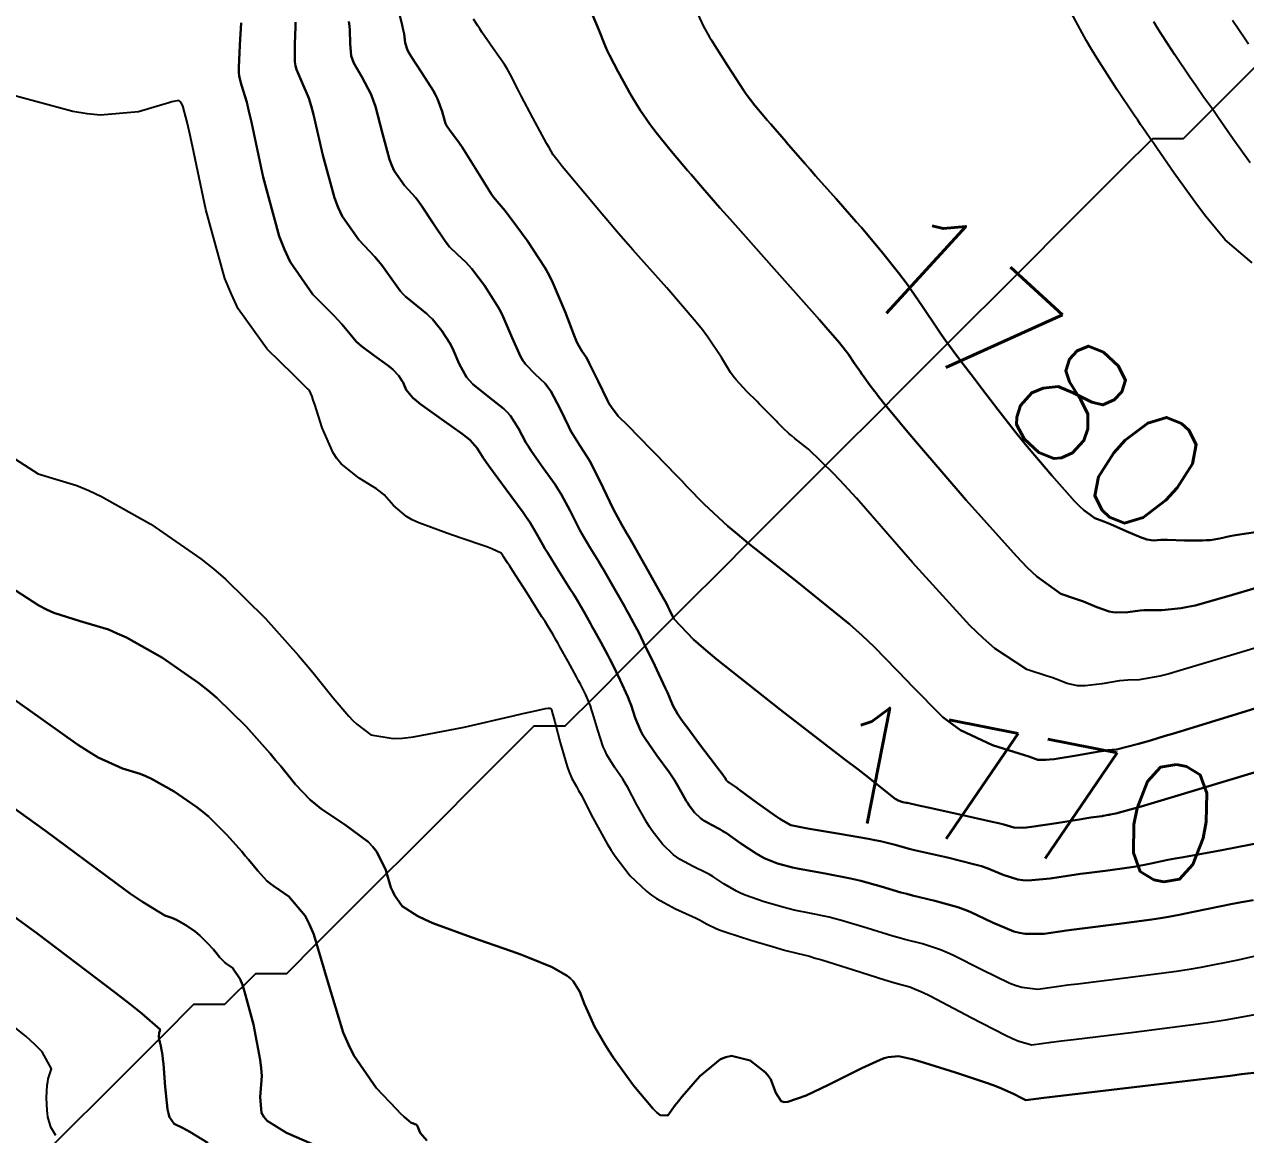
# Model space of a CAD drawing. Header units: metres. Extents: x 837117 to 838479, y 1189012 to 1191015.
# Drawn here: x 837854.53 to 837894, y 1189236.21 to 1189272.1 of the extents above; entities that cross this region are included whole.
import ezdxf

# ---------------------------------------------------------------- set-up
doc = ezdxf.new("R2010")
doc.units = ezdxf.units.M
doc.header["$LTSCALE"] = 0.3
for name, color, linetype in [('COTAS 10', 1, 'Continuous'), ('COTAS INT', 252, 'Continuous'), ('DRENAJE', 5, 'Continuous')]:
    doc.layers.add(name, color=color, linetype=linetype)
doc.styles.get("Standard").update_dxf_attribs({"font": 'simplex.shx'})

msp = doc.modelspace()

# ---------------------------------------------------------------- linework, layer by layer
at = {"layer": 'COTAS 10'}
for points in [[(837876.291, 1189272.428), (837876.467, 1189272.045), (837876.674, 1189271.688), (837876.753, 1189271.556), (837876.843, 1189271.411), (837877.246, 1189270.765), (837877.666, 1189270.118), (837877.766, 1189269.971), (837877.859, 1189269.838), (837878.134, 1189269.475), (837878.429, 1189269.127), (837878.535, 1189269.003), (837878.651, 1189268.868), (837879.144, 1189268.3), (837878.651, 1189268.868), (837878.535, 1189269.003), (837878.429, 1189269.127), (837878.134, 1189269.475), (837877.859, 1189269.838), (837877.766, 1189269.971), (837877.666, 1189270.118), (837877.246, 1189270.765), (837876.843, 1189271.411), (837876.753, 1189271.556), (837876.734, 1189271.589)], [(837863.284, 1189272.173), (837863.289, 1189272.03), (837863.268, 1189271.453), (837863.271, 1189270.891), (837863.291, 1189270.757), (837863.318, 1189270.633), (837863.482, 1189270.263), (837863.719, 1189269.708), (837863.792, 1189269.467), (837863.869, 1189269.188), (837864.171, 1189267.864), (837864.545, 1189266.488), (837864.666, 1189266.176), (837864.796, 1189265.895), (837865.33, 1189265.127), (837865.851, 1189264.585), (837865.972, 1189264.446), (837866.083, 1189264.312), (837866.4, 1189263.865), (837866.674, 1189263.482), (837866.757, 1189263.388), (837866.844, 1189263.299), (837867.184, 1189263.018), (837867.531, 1189262.741), (837867.622, 1189262.654), (837867.711, 1189262.563), (837868.013, 1189262.194), (837868.275, 1189261.788), (837868.339, 1189261.673), (837868.398, 1189261.557), (837868.581, 1189261.125), (837868.819, 1189260.696), (837868.915, 1189260.58), (837869.023, 1189260.466), (837869.517, 1189260.067), (837870.019, 1189259.67), (837870.131, 1189259.559), (837870.232, 1189259.446), (837870.499, 1189259.031), (837870.736, 1189258.583), (837870.818, 1189258.449), (837870.907, 1189258.311), (837871.287, 1189257.776), (837871.681, 1189257.218), (837871.779, 1189257.065), (837871.871, 1189256.913), (837872.162, 1189256.369), (837872.42, 1189255.858), (837872.49, 1189255.727), (837872.561, 1189255.6), (837872.813, 1189255.18), (837873.086, 1189254.739), (837873.17, 1189254.598), (837873.257, 1189254.45), (837873.6, 1189253.851), (837873.916, 1189253.287), (837873.987, 1189253.161), (837874.05, 1189253.049), (837874.215, 1189252.754), (837874.39, 1189252.416), (837874.459, 1189252.276), (837874.538, 1189252.117), (837874.897, 1189251.375), (837875.241, 1189250.646), (837875.31, 1189250.495), (837875.367, 1189250.366), (837875.479, 1189250.083), (837875.635, 1189249.806), (837875.719, 1189249.681), (837875.822, 1189249.535), (837875.966, 1189249.342), (837875.822, 1189249.535), (837875.719, 1189249.681), (837875.635, 1189249.806), (837875.479, 1189250.083), (837875.367, 1189250.366), (837875.31, 1189250.495), (837875.241, 1189250.646), (837874.897, 1189251.375), (837874.538, 1189252.117), (837874.459, 1189252.276), (837874.39, 1189252.416), (837874.215, 1189252.754), (837874.05, 1189253.049), (837873.987, 1189253.161), (837873.916, 1189253.287), (837873.6, 1189253.851), (837873.257, 1189254.45), (837873.17, 1189254.598), (837873.086, 1189254.739), (837872.813, 1189255.18), (837872.561, 1189255.6), (837872.49, 1189255.727), (837872.42, 1189255.858), (837872.162, 1189256.369), (837871.871, 1189256.913), (837871.779, 1189257.065), (837871.681, 1189257.218), (837871.287, 1189257.776), (837870.907, 1189258.311), (837870.818, 1189258.449), (837870.736, 1189258.583), (837870.499, 1189259.031), (837870.232, 1189259.446), (837870.131, 1189259.559), (837870.019, 1189259.67), (837869.517, 1189260.067), (837869.023, 1189260.466), (837868.915, 1189260.58), (837868.819, 1189260.696), (837868.581, 1189261.125), (837868.398, 1189261.557), (837868.339, 1189261.673), (837868.275, 1189261.788), (837868.013, 1189262.194), (837867.711, 1189262.563), (837867.622, 1189262.654), (837867.531, 1189262.741), (837867.184, 1189263.018), (837866.844, 1189263.299), (837866.757, 1189263.388), (837866.674, 1189263.482), (837866.4, 1189263.865), (837866.083, 1189264.312), (837865.972, 1189264.446), (837865.851, 1189264.585), (837865.33, 1189265.127), (837864.796, 1189265.895), (837864.666, 1189266.176), (837864.545, 1189266.488), (837864.171, 1189267.864), (837863.869, 1189269.188), (837863.792, 1189269.467), (837863.719, 1189269.708), (837863.482, 1189270.263), (837863.318, 1189270.633), (837863.291, 1189270.757), (837863.271, 1189270.891), (837863.268, 1189271.453), (837863.289, 1189272.03), (837863.284, 1189272.173)], [(837894.316, 1189255.681), (837893.735, 1189255.599), (837893.604, 1189255.577), (837893.486, 1189255.556), (837893.168, 1189255.481), (837892.849, 1189255.427), (837892.732, 1189255.418), (837892.602, 1189255.413), (837892.026, 1189255.417), (837891.472, 1189255.431), (837891.254, 1189255.431), (837891.023, 1189255.417), (837890.809, 1189255.449), (837890.719, 1189255.477), (837890.616, 1189255.514), (837890.134, 1189255.718), (837889.633, 1189255.94), (837889.518, 1189255.988), (837889.414, 1189256.03), (837889.121, 1189256.137), (837888.771, 1189256.39), (837888.629, 1189256.525), (837888.469, 1189256.688), (837887.729, 1189257.512), (837886.936, 1189258.452), (837886.741, 1189258.688), (837886.558, 1189258.914), (837885.986, 1189259.643), (837885.494, 1189260.292), (837885.361, 1189260.467), (837885.229, 1189260.641), (837884.764, 1189261.252), (837884.3, 1189261.88), (837884.169, 1189262.065), (837884.037, 1189262.254), (837883.549, 1189262.974), (837883.053, 1189263.695), (837882.915, 1189263.885), (837882.777, 1189264.07), (837882.276, 1189264.702), (837881.739, 1189265.339), (837881.578, 1189265.526), (837881.411, 1189265.719), (837880.762, 1189266.455), (837880.1, 1189267.203), (837879.924, 1189267.403), (837879.752, 1189267.599), (837879.157, 1189268.283), (837879.144, 1189268.3), (837879.157, 1189268.283), (837879.752, 1189267.599), (837879.924, 1189267.403), (837880.1, 1189267.203), (837880.762, 1189266.455), (837881.411, 1189265.719), (837881.578, 1189265.526), (837881.739, 1189265.339), (837882.276, 1189264.702), (837882.777, 1189264.07), (837882.915, 1189263.885), (837883.053, 1189263.695), (837883.549, 1189262.974), (837884.037, 1189262.254), (837884.169, 1189262.065), (837884.3, 1189261.88), (837884.764, 1189261.252), (837885.229, 1189260.641), (837885.361, 1189260.467), (837885.494, 1189260.292), (837885.986, 1189259.643), (837886.558, 1189258.914), (837886.741, 1189258.688), (837886.936, 1189258.452), (837887.729, 1189257.512), (837888.469, 1189256.688), (837888.629, 1189256.525), (837888.771, 1189256.39), (837889.121, 1189256.137), (837889.414, 1189256.03), (837889.518, 1189255.988), (837889.633, 1189255.94), (837890.134, 1189255.718), (837890.616, 1189255.514), (837890.719, 1189255.477), (837890.809, 1189255.449), (837891.023, 1189255.417), (837891.254, 1189255.431), (837891.472, 1189255.431), (837892.026, 1189255.417), (837892.602, 1189255.413), (837892.732, 1189255.418), (837892.849, 1189255.427), (837893.168, 1189255.481), (837893.486, 1189255.556), (837893.604, 1189255.577), (837893.735, 1189255.599), (837894.316, 1189255.681)], [(837867.53, 1189236.014), (837867.317, 1189236.262), (837867.256, 1189236.422), (837867.241, 1189236.453), (837867.227, 1189236.48), (837867.186, 1189236.531), (837867.14, 1189236.549), (837867.124, 1189236.555), (837867.106, 1189236.562), (837867.026, 1189236.59), (837866.798, 1189236.782), (837866.685, 1189236.892), (837866.552, 1189237.027), (837865.894, 1189237.72), (837865.17, 1189238.765), (837864.995, 1189239.122), (837864.831, 1189239.508), (837864.329, 1189241.146), (837863.876, 1189242.681), (837863.742, 1189243.003), (837863.604, 1189243.28), (837863.075, 1189243.906), (837862.584, 1189244.235), (837862.47, 1189244.325), (837862.365, 1189244.414), (837862.065, 1189244.73), (837861.766, 1189245.1), (837861.662, 1189245.222), (837861.549, 1189245.354), (837861.063, 1189245.902), (837860.471, 1189246.485), (837860.29, 1189246.639), (837860.103, 1189246.788), (837859.365, 1189247.299), (837858.631, 1189247.71), (837858.446, 1189247.797), (837858.269, 1189247.872), (837857.695, 1189248.046), (837856.908, 1189248.399), (837856.597, 1189248.587), (837856.245, 1189248.815), (837854.638, 1189249.962), (837852.973, 1189251.127)], [(837852.973, 1189251.127), (837854.638, 1189249.962), (837856.245, 1189248.815), (837856.597, 1189248.587), (837856.908, 1189248.399), (837857.695, 1189248.046), (837858.269, 1189247.872), (837858.446, 1189247.797), (837858.631, 1189247.71), (837859.365, 1189247.299), (837860.103, 1189246.788), (837860.29, 1189246.639), (837860.471, 1189246.485), (837861.063, 1189245.902), (837861.549, 1189245.354), (837861.662, 1189245.222), (837861.766, 1189245.1), (837862.065, 1189244.73), (837862.365, 1189244.414), (837862.47, 1189244.325), (837862.584, 1189244.235), (837863.075, 1189243.906), (837863.604, 1189243.28), (837863.742, 1189243.003), (837863.876, 1189242.681), (837864.329, 1189241.146), (837864.831, 1189239.508), (837864.995, 1189239.122), (837865.17, 1189238.765), (837865.894, 1189237.72), (837866.552, 1189237.027), (837866.685, 1189236.892), (837866.798, 1189236.782), (837867.026, 1189236.59), (837867.106, 1189236.562), (837867.124, 1189236.555), (837867.14, 1189236.549), (837867.186, 1189236.531), (837867.227, 1189236.48), (837867.241, 1189236.453), (837867.256, 1189236.422), (837867.317, 1189236.262), (837867.53, 1189236.014)], [(837894.608, 1189245.675), (837893.23, 1189245.403), (837891.988, 1189245.181), (837891.718, 1189245.131), (837891.48, 1189245.086), (837890.889, 1189244.965), (837890.451, 1189244.878), (837890.31, 1189244.854), (837890.16, 1189244.831), (837889.548, 1189244.749), (837888.856, 1189244.66), (837888.655, 1189244.632), (837888.452, 1189244.603), (837887.685, 1189244.485), (837886.971, 1189244.426), (837886.8, 1189244.433), (837886.64, 1189244.451), (837886.162, 1189244.602), (837885.641, 1189244.82), (837885.455, 1189244.881), (837885.25, 1189244.942), (837884.359, 1189245.162), (837883.484, 1189245.36), (837883.29, 1189245.406), (837883.117, 1189245.449), (837882.665, 1189245.573), (837882.197, 1189245.689), (837882.013, 1189245.727), (837881.807, 1189245.766), (837880.868, 1189245.929), (837879.964, 1189246.081), (837879.779, 1189246.114), (837879.623, 1189246.142), (837879.298, 1189246.212), (837879.048, 1189246.347), (837878.939, 1189246.418), (837878.814, 1189246.502), (837878.221, 1189246.926), (837877.649, 1189247.343), (837877.538, 1189247.424), (837877.447, 1189247.489), (837877.288, 1189247.6), (837877.264, 1189247.613), (837877.257, 1189247.617), (837877.251, 1189247.622), (837877.23, 1189247.642), (837877.21, 1189247.667), (837877.205, 1189247.675), (837877.2, 1189247.684), (837877.181, 1189247.717), (837877.042, 1189247.91), (837876.96, 1189248.019), (837876.86, 1189248.152), (837876.343, 1189248.833), (837875.966, 1189249.342), (837876.343, 1189248.833), (837876.86, 1189248.152), (837876.96, 1189248.019), (837877.042, 1189247.91), (837877.181, 1189247.717), (837877.2, 1189247.684), (837877.205, 1189247.675), (837877.21, 1189247.667), (837877.23, 1189247.642), (837877.251, 1189247.622), (837877.257, 1189247.617), (837877.264, 1189247.613), (837877.288, 1189247.6), (837877.447, 1189247.489), (837877.538, 1189247.424), (837877.649, 1189247.343), (837878.221, 1189246.926), (837878.814, 1189246.502), (837878.939, 1189246.418), (837879.048, 1189246.347), (837879.298, 1189246.212), (837879.623, 1189246.142), (837879.779, 1189246.114), (837879.964, 1189246.081), (837880.868, 1189245.929), (837881.807, 1189245.766), (837882.013, 1189245.727), (837882.197, 1189245.689), (837882.665, 1189245.573), (837883.117, 1189245.449), (837883.29, 1189245.406), (837883.484, 1189245.36), (837884.359, 1189245.162), (837885.25, 1189244.942), (837885.455, 1189244.881), (837885.641, 1189244.82), (837886.162, 1189244.602), (837886.64, 1189244.451), (837886.8, 1189244.433), (837886.971, 1189244.426), (837887.685, 1189244.485), (837888.452, 1189244.603), (837888.655, 1189244.632), (837888.856, 1189244.66), (837889.548, 1189244.749), (837890.16, 1189244.831), (837890.31, 1189244.854), (837890.451, 1189244.878), (837890.889, 1189244.965), (837891.48, 1189245.086), (837891.718, 1189245.131), (837891.988, 1189245.181), (837893.23, 1189245.403), (837894.608, 1189245.675)]]:
    msp.add_lwpolyline(points, dxfattribs=at)
at = {"layer": 'COTAS INT'}
for points in [[(837866.567, 1189272.785), (837866.74, 1189272.066), (837866.772, 1189271.916), (837866.797, 1189271.788), (837866.83, 1189271.505), (837866.907, 1189271.268), (837866.959, 1189271.17), (837867.024, 1189271.057), (837867.373, 1189270.53), (837867.738, 1189269.962), (837867.814, 1189269.822), (837867.879, 1189269.691), (837868.023, 1189269.282), (837868.109, 1189268.968), (837868.136, 1189268.897), (837868.166, 1189268.833), (837868.288, 1189268.658), (837868.493, 1189268.391), (837868.576, 1189268.269), (837868.67, 1189268.126), (837869.1, 1189267.433), (837869.524, 1189266.754), (837869.613, 1189266.619), (837869.689, 1189266.507), (837869.865, 1189266.292), (837870.063, 1189266.071), (837870.155, 1189265.955), (837870.262, 1189265.815), (837870.78, 1189265.113), (837871.345, 1189264.237), (837871.482, 1189263.989), (837871.61, 1189263.738), (837872.003, 1189262.808), (837872.292, 1189262.034), (837872.355, 1189261.882), (837872.411, 1189261.755), (837872.549, 1189261.521), (837872.683, 1189261.336), (837872.736, 1189261.241), (837872.795, 1189261.128), (837873.066, 1189260.558), (837873.358, 1189259.964), (837873.431, 1189259.834), (837873.5, 1189259.719), (837873.721, 1189259.43), (837874.024, 1189259.129), (837874.145, 1189259.007), (837874.281, 1189258.869), (837874.908, 1189258.228), (837875.596, 1189257.519), (837875.771, 1189257.337), (837875.94, 1189257.162), (837876.493, 1189256.582), (837877.266, 1189255.871), (837877.573, 1189255.613), (837877.919, 1189255.329), (837879.507, 1189254.081), (837881.195, 1189252.704), (837881.606, 1189252.337), (837881.993, 1189251.978), (837883.074, 1189250.849), (837881.993, 1189251.978), (837881.606, 1189252.337), (837881.195, 1189252.704), (837879.507, 1189254.081), (837877.919, 1189255.329), (837877.573, 1189255.613), (837877.266, 1189255.871), (837876.493, 1189256.582), (837875.94, 1189257.162), (837875.771, 1189257.337), (837875.596, 1189257.519), (837874.908, 1189258.228), (837874.281, 1189258.869), (837874.145, 1189259.007), (837874.024, 1189259.129), (837873.721, 1189259.43), (837873.5, 1189259.719), (837873.431, 1189259.834), (837873.358, 1189259.964), (837873.066, 1189260.558), (837872.795, 1189261.128), (837872.736, 1189261.241), (837872.683, 1189261.336), (837872.549, 1189261.521), (837872.411, 1189261.755), (837872.355, 1189261.882), (837872.292, 1189262.034), (837872.003, 1189262.808), (837871.61, 1189263.738), (837871.482, 1189263.989), (837871.345, 1189264.237), (837870.78, 1189265.113), (837870.262, 1189265.815), (837870.155, 1189265.955), (837870.063, 1189266.071), (837869.865, 1189266.292), (837869.689, 1189266.507), (837869.613, 1189266.619), (837869.524, 1189266.754), (837869.1, 1189267.433), (837868.67, 1189268.126), (837868.576, 1189268.269), (837868.493, 1189268.391), (837868.288, 1189268.658), (837868.166, 1189268.833), (837868.136, 1189268.897), (837868.109, 1189268.968), (837868.023, 1189269.282), (837867.879, 1189269.691), (837867.814, 1189269.822), (837867.738, 1189269.962), (837867.373, 1189270.53), (837867.024, 1189271.057), (837866.959, 1189271.17), (837866.907, 1189271.268), (837866.83, 1189271.505), (837866.797, 1189271.788), (837866.772, 1189271.916), (837866.74, 1189272.066), (837866.567, 1189272.785)], [(837894.205, 1189264.39), (837893.334, 1189265.131), (837892.711, 1189265.888), (837892.534, 1189266.117), (837892.355, 1189266.355), (837891.691, 1189267.282), (837891.138, 1189268.085), (837891.028, 1189268.243), (837890.938, 1189268.374), (837890.769, 1189268.617), (837890.599, 1189268.863), (837890.509, 1189268.997), (837890.4, 1189269.158), (837889.847, 1189269.978), (837889.196, 1189270.991), (837889.026, 1189271.275), (837888.859, 1189271.56), (837888.289, 1189272.602)], [(837861.535, 1189272.151), (837861.487, 1189271.427), (837861.454, 1189270.702), (837861.457, 1189270.551), (837861.465, 1189270.421), (837861.537, 1189270.13), (837861.71, 1189269.581), (837861.782, 1189269.289), (837861.864, 1189268.936), (837862.244, 1189267.155), (837862.763, 1189265.248), (837862.932, 1189264.816), (837863.111, 1189264.425), (837863.852, 1189263.361), (837864.529, 1189262.682), (837864.669, 1189262.535), (837864.789, 1189262.405), (837865.05, 1189262.081), (837865.249, 1189261.846), (837865.33, 1189261.772), (837865.421, 1189261.695), (837865.844, 1189261.381), (837866.265, 1189261.077), (837866.356, 1189261.004), (837866.435, 1189260.936), (837866.63, 1189260.735), (837866.74, 1189260.564), (837866.767, 1189260.515), (837866.792, 1189260.466), (837866.869, 1189260.284), (837867.083, 1189260.026), (837867.195, 1189259.93), (837867.329, 1189259.822), (837868.002, 1189259.339), (837868.678, 1189258.857), (837868.814, 1189258.749), (837868.929, 1189258.653), (837869.157, 1189258.396), (837869.351, 1189258.08), (837869.445, 1189257.945), (837869.555, 1189257.791), (837870.094, 1189257.065), (837870.643, 1189256.322), (837870.759, 1189256.157), (837870.86, 1189256.009), (837871.092, 1189255.622), (837871.279, 1189255.275), (837871.35, 1189255.153), (837871.43, 1189255.02), (837871.792, 1189254.443), (837872.17, 1189253.844), (837872.261, 1189253.696), (837872.346, 1189253.556), (837872.604, 1189253.115), (837872.821, 1189252.727), (837872.881, 1189252.621), (837872.941, 1189252.514), (837873.156, 1189252.13), (837873.382, 1189251.708), (837873.449, 1189251.577), (837873.519, 1189251.44), (837873.785, 1189250.896), (837874.03, 1189250.356), (837874.085, 1189250.221), (837874.134, 1189250.093), (837874.268, 1189249.684), (837874.436, 1189249.274), (837874.507, 1189249.145), (837874.588, 1189249.009), (837874.969, 1189248.461), (837875.364, 1189247.922), (837875.453, 1189247.791), (837875.533, 1189247.669), (837875.611, 1189247.536), (837875.533, 1189247.669), (837875.453, 1189247.791), (837875.364, 1189247.922), (837874.969, 1189248.461), (837874.588, 1189249.009), (837874.507, 1189249.145), (837874.436, 1189249.274), (837874.268, 1189249.684), (837874.134, 1189250.093), (837874.085, 1189250.221), (837874.03, 1189250.356), (837873.785, 1189250.896), (837873.519, 1189251.44), (837873.449, 1189251.577), (837873.382, 1189251.708), (837873.156, 1189252.13), (837872.941, 1189252.514), (837872.881, 1189252.621), (837872.821, 1189252.727), (837872.604, 1189253.115), (837872.346, 1189253.556), (837872.261, 1189253.696), (837872.17, 1189253.844), (837871.792, 1189254.443), (837871.43, 1189255.02), (837871.35, 1189255.153), (837871.279, 1189255.275), (837871.092, 1189255.622), (837870.86, 1189256.009), (837870.759, 1189256.157), (837870.643, 1189256.322), (837870.094, 1189257.065), (837869.555, 1189257.791), (837869.445, 1189257.945), (837869.351, 1189258.08), (837869.157, 1189258.396), (837868.929, 1189258.653), (837868.814, 1189258.749), (837868.678, 1189258.857), (837868.002, 1189259.339), (837867.329, 1189259.822), (837867.195, 1189259.93), (837867.083, 1189260.026), (837866.869, 1189260.284), (837866.792, 1189260.466), (837866.767, 1189260.515), (837866.74, 1189260.564), (837866.63, 1189260.735), (837866.435, 1189260.936), (837866.356, 1189261.004), (837866.265, 1189261.077), (837865.844, 1189261.381), (837865.421, 1189261.695), (837865.33, 1189261.772), (837865.249, 1189261.846), (837865.05, 1189262.081), (837864.789, 1189262.405), (837864.669, 1189262.535), (837864.529, 1189262.682), (837863.852, 1189263.361), (837863.111, 1189264.425), (837862.932, 1189264.816), (837862.763, 1189265.248), (837862.244, 1189267.155), (837861.864, 1189268.936), (837861.782, 1189269.289), (837861.71, 1189269.581), (837861.537, 1189270.13), (837861.465, 1189270.421), (837861.457, 1189270.551), (837861.454, 1189270.702), (837861.487, 1189271.427), (837861.535, 1189272.151)], [(837865.008, 1189272.187), (837865.028, 1189272.044), (837865.043, 1189271.909), (837865.049, 1189271.479), (837865.089, 1189271.079), (837865.125, 1189270.963), (837865.171, 1189270.845), (837865.427, 1189270.397), (837865.729, 1189269.835), (837865.803, 1189269.645), (837865.874, 1189269.439), (837866.097, 1189268.573), (837866.327, 1189267.728), (837866.401, 1189267.537), (837866.481, 1189267.364), (837866.809, 1189266.892), (837867.172, 1189266.488), (837867.274, 1189266.357), (837867.376, 1189266.219), (837867.75, 1189265.649), (837868.099, 1189265.118), (837868.185, 1189265.003), (837868.267, 1189264.903), (837868.524, 1189264.655), (837868.797, 1189264.406), (837868.888, 1189264.305), (837868.986, 1189264.189), (837869.396, 1189263.653), (837869.81, 1189263.013), (837869.91, 1189262.831), (837870.004, 1189262.647), (837870.292, 1189261.967), (837870.556, 1189261.365), (837870.635, 1189261.231), (837870.717, 1189261.111), (837871.033, 1189260.794), (837871.36, 1189260.484), (837871.448, 1189260.368), (837871.535, 1189260.239), (837871.84, 1189259.667), (837872.12, 1189259.086), (837872.191, 1189258.952), (837872.259, 1189258.83), (837872.48, 1189258.487), (837872.719, 1189258.114), (837872.798, 1189257.973), (837872.882, 1189257.816), (837873.233, 1189257.115), (837873.56, 1189256.441), (837873.63, 1189256.301), (837873.691, 1189256.181), (837873.834, 1189255.918), (837874.002, 1189255.634), (837874.078, 1189255.501), (837874.167, 1189255.345), (837874.595, 1189254.586), (837875.158, 1189253.584), (837875.274, 1189253.378), (837875.322, 1189253.281), (837875.346, 1189253.232), (837875.375, 1189253.173), (837875.516, 1189252.88), (837876.149, 1189252.212), (837876.475, 1189251.929), (837876.149, 1189252.212), (837875.516, 1189252.88), (837875.375, 1189253.173), (837875.346, 1189253.232), (837875.322, 1189253.281), (837875.274, 1189253.378), (837875.158, 1189253.584), (837874.595, 1189254.586), (837874.167, 1189255.345), (837874.078, 1189255.501), (837874.002, 1189255.634), (837873.834, 1189255.918), (837873.691, 1189256.181), (837873.63, 1189256.301), (837873.56, 1189256.441), (837873.233, 1189257.115), (837872.882, 1189257.816), (837872.798, 1189257.973), (837872.719, 1189258.114), (837872.48, 1189258.487), (837872.259, 1189258.83), (837872.191, 1189258.952), (837872.12, 1189259.086), (837871.84, 1189259.667), (837871.535, 1189260.239), (837871.448, 1189260.368), (837871.36, 1189260.484), (837871.033, 1189260.794), (837870.717, 1189261.111), (837870.635, 1189261.231), (837870.556, 1189261.365), (837870.292, 1189261.967), (837870.004, 1189262.647), (837869.91, 1189262.831), (837869.81, 1189263.013), (837869.396, 1189263.653), (837868.986, 1189264.189), (837868.888, 1189264.305), (837868.797, 1189264.406), (837868.524, 1189264.655), (837868.267, 1189264.903), (837868.185, 1189265.003), (837868.099, 1189265.118), (837867.75, 1189265.649), (837867.376, 1189266.219), (837867.274, 1189266.357), (837867.172, 1189266.488), (837866.809, 1189266.892), (837866.481, 1189267.364), (837866.401, 1189267.537), (837866.327, 1189267.728), (837866.097, 1189268.573), (837865.874, 1189269.439), (837865.803, 1189269.645), (837865.729, 1189269.835), (837865.427, 1189270.397), (837865.171, 1189270.845), (837865.125, 1189270.963), (837865.089, 1189271.079), (837865.049, 1189271.479), (837865.043, 1189271.909), (837865.028, 1189272.044), (837865.008, 1189272.187)], [(837895.344, 1189252.248), (837893.614, 1189251.722), (837891.883, 1189251.205), (837891.525, 1189251.107), (837891.221, 1189251.029), (837890.561, 1189250.912), (837890.186, 1189250.899), (837890.06, 1189250.886), (837889.926, 1189250.871), (837889.362, 1189250.782), (837888.809, 1189250.715), (837888.681, 1189250.712), (837888.564, 1189250.717), (837888.232, 1189250.79), (837887.872, 1189250.932), (837887.737, 1189250.98), (837887.587, 1189251.03), (837886.921, 1189251.242), (837885.889, 1189251.916), (837885.509, 1189252.258), (837885.088, 1189252.668), (837883.229, 1189254.706), (837881.419, 1189256.776), (837881.03, 1189257.204), (837880.69, 1189257.57), (837879.864, 1189258.37), (837879.427, 1189258.714), (837879.332, 1189258.792), (837879.247, 1189258.863), (837879.034, 1189259.059), (837878.882, 1189259.219), (837878.836, 1189259.267), (837878.787, 1189259.317), (837878.598, 1189259.512), (837878.364, 1189259.747), (837878.288, 1189259.822), (837878.208, 1189259.902), (837877.874, 1189260.225), (837877.527, 1189260.608), (837877.437, 1189260.725), (837877.349, 1189260.848), (837877.056, 1189261.33), (837876.618, 1189261.987), (837876.439, 1189262.22), (837876.235, 1189262.474), (837875.289, 1189263.577), (837874.375, 1189264.605), (837874.191, 1189264.812), (837874.037, 1189264.986), (837873.727, 1189265.337), (837873.49, 1189265.616), (837873.381, 1189265.745), (837873.254, 1189265.897), (837872.636, 1189266.632), (837872.03, 1189267.36), (837871.909, 1189267.506), (837871.809, 1189267.629), (837871.618, 1189267.875), (837871.482, 1189268.114), (837871.416, 1189268.232), (837871.339, 1189268.374), (837870.958, 1189269.073), (837870.579, 1189269.784), (837870.502, 1189269.933), (837870.437, 1189270.06), (837870.304, 1189270.345), (837870.175, 1189270.585), (837870.113, 1189270.684), (837870.039, 1189270.797), (837869.678, 1189271.321), (837869.315, 1189271.841), (837869.241, 1189271.951), (837869.178, 1189272.047), (837869.045, 1189272.27)], [(837895.344, 1189252.248), (837893.614, 1189251.722), (837891.883, 1189251.205), (837891.525, 1189251.107), (837891.221, 1189251.029), (837890.561, 1189250.912), (837890.186, 1189250.899), (837890.06, 1189250.886), (837889.926, 1189250.871), (837889.362, 1189250.782), (837888.809, 1189250.715), (837888.681, 1189250.712), (837888.564, 1189250.717), (837888.232, 1189250.79), (837887.872, 1189250.932), (837887.737, 1189250.98), (837887.587, 1189251.03), (837886.921, 1189251.242), (837885.889, 1189251.916), (837885.509, 1189252.258), (837885.088, 1189252.668), (837883.229, 1189254.706), (837881.419, 1189256.776), (837881.03, 1189257.204), (837880.69, 1189257.57), (837879.864, 1189258.37), (837879.427, 1189258.714), (837879.332, 1189258.792), (837879.247, 1189258.863), (837879.034, 1189259.059), (837878.882, 1189259.219), (837878.836, 1189259.267), (837878.787, 1189259.317), (837878.598, 1189259.512), (837878.364, 1189259.747), (837878.288, 1189259.822), (837878.208, 1189259.902), (837877.874, 1189260.225), (837877.527, 1189260.608), (837877.437, 1189260.725), (837877.349, 1189260.848), (837877.056, 1189261.33), (837876.618, 1189261.987), (837876.439, 1189262.22), (837876.235, 1189262.474), (837875.289, 1189263.577), (837874.375, 1189264.605), (837874.191, 1189264.812), (837874.037, 1189264.986), (837873.727, 1189265.337), (837873.49, 1189265.616), (837873.381, 1189265.745), (837873.254, 1189265.897), (837872.636, 1189266.632), (837872.03, 1189267.36), (837871.909, 1189267.506), (837871.809, 1189267.629), (837871.618, 1189267.875), (837871.482, 1189268.114), (837871.416, 1189268.232), (837871.339, 1189268.374), (837870.958, 1189269.073), (837870.579, 1189269.784), (837870.502, 1189269.933), (837870.437, 1189270.06), (837870.304, 1189270.345), (837870.175, 1189270.585), (837870.113, 1189270.684), (837870.039, 1189270.797), (837869.678, 1189271.321), (837869.315, 1189271.841), (837869.241, 1189271.951), (837869.178, 1189272.047), (837869.045, 1189272.27)], [(837894.415, 1189253.902), (837893.391, 1189253.601), (837892.366, 1189253.316), (837892.129, 1189253.263), (837891.911, 1189253.221), (837891.294, 1189253.164), (837890.829, 1189253.165), (837890.708, 1189253.159), (837890.59, 1189253.151), (837890.192, 1189253.099), (837889.809, 1189253.082), (837889.7, 1189253.095), (837889.59, 1189253.115), (837889.183, 1189253.254), (837888.753, 1189253.436), (837888.628, 1189253.484), (837888.501, 1189253.53), (837888.021, 1189253.69), (837887.251, 1189254.245), (837886.94, 1189254.542), (837886.587, 1189254.901), (837884.962, 1189256.712), (837883.396, 1189258.543), (837883.081, 1189258.914), (837882.817, 1189259.226), (837882.291, 1189259.863), (837882.103, 1189260.112), (837882.052, 1189260.179), (837882.001, 1189260.245), (837881.823, 1189260.479), (837881.646, 1189260.72), (837881.595, 1189260.79), (837881.545, 1189260.863), (837881.358, 1189261.138), (837881.168, 1189261.414), (837881.115, 1189261.487), (837881.063, 1189261.558), (837880.871, 1189261.8), (837880.43, 1189262.308), (837880.219, 1189262.547), (837879.971, 1189262.828), (837878.754, 1189264.199), (837877.507, 1189265.601), (837877.239, 1189265.903), (837877.006, 1189266.167), (837876.442, 1189266.81), (837876.071, 1189267.242), (837875.958, 1189267.374), (837875.841, 1189267.512), (837875.385, 1189268.054), (837874.944, 1189268.599), (837874.838, 1189268.739), (837874.738, 1189268.873), (837874.432, 1189269.32), (837874.162, 1189269.762), (837874.085, 1189269.894), (837874.006, 1189270.031), (837873.713, 1189270.559), (837873.435, 1189271.106), (837873.366, 1189271.255), (837873.3, 1189271.401), (837873.093, 1189271.92), (837872.891, 1189272.405)], [(837872.891, 1189272.405), (837873.093, 1189271.92), (837873.3, 1189271.401), (837873.366, 1189271.255), (837873.435, 1189271.106), (837873.713, 1189270.559), (837874.006, 1189270.031), (837874.085, 1189269.894), (837874.162, 1189269.762), (837874.432, 1189269.32), (837874.738, 1189268.873), (837874.838, 1189268.739), (837874.944, 1189268.599), (837875.385, 1189268.054), (837875.841, 1189267.512), (837875.958, 1189267.374), (837876.071, 1189267.242), (837876.442, 1189266.81), (837877.006, 1189266.167), (837877.239, 1189265.903), (837877.507, 1189265.601), (837878.754, 1189264.199), (837879.971, 1189262.828), (837880.219, 1189262.547), (837880.43, 1189262.308), (837880.871, 1189261.8), (837881.063, 1189261.558), (837881.115, 1189261.487), (837881.168, 1189261.414), (837881.358, 1189261.138), (837881.545, 1189260.863), (837881.595, 1189260.79), (837881.646, 1189260.72), (837881.823, 1189260.479), (837882.001, 1189260.245), (837882.052, 1189260.179), (837882.103, 1189260.112), (837882.291, 1189259.863), (837882.817, 1189259.226), (837883.081, 1189258.914), (837883.396, 1189258.543), (837884.962, 1189256.712), (837886.587, 1189254.901), (837886.94, 1189254.542), (837887.251, 1189254.245), (837888.021, 1189253.69), (837888.501, 1189253.53), (837888.628, 1189253.484), (837888.753, 1189253.436), (837889.183, 1189253.254), (837889.59, 1189253.115), (837889.7, 1189253.095), (837889.809, 1189253.082), (837890.192, 1189253.099), (837890.59, 1189253.151), (837890.708, 1189253.159), (837890.829, 1189253.165), (837891.294, 1189253.164), (837891.911, 1189253.221), (837892.129, 1189253.263), (837892.366, 1189253.316), (837893.391, 1189253.601), (837894.415, 1189253.902)], [(837894.143, 1189267.617), (837893.592, 1189268.387), (837893.106, 1189269.09), (837892.998, 1189269.245), (837892.901, 1189269.383), (837892.648, 1189269.737), (837892.396, 1189270.095), (837892.3, 1189270.234), (837892.192, 1189270.392), (837891.707, 1189271.107), (837891.169, 1189271.945), (837891.028, 1189272.18)], [(837893.568, 1189272.236), (837893.984, 1189271.625), (837894.09, 1189271.472)], [(837894.205, 1189264.39), (837893.334, 1189265.131), (837892.711, 1189265.888), (837892.534, 1189266.117), (837892.355, 1189266.355), (837891.691, 1189267.282), (837891.138, 1189268.085), (837891.028, 1189268.243), (837890.938, 1189268.374), (837890.769, 1189268.617), (837890.599, 1189268.863), (837890.509, 1189268.997), (837890.4, 1189269.158), (837889.847, 1189269.978), (837889.196, 1189270.991), (837889.026, 1189271.275), (837888.859, 1189271.56), (837888.843, 1189271.589)], [(837894.143, 1189267.617), (837893.592, 1189268.387), (837893.106, 1189269.09), (837892.998, 1189269.245), (837892.901, 1189269.383), (837892.648, 1189269.737), (837892.396, 1189270.095), (837892.3, 1189270.234), (837892.192, 1189270.392), (837891.707, 1189271.107), (837891.398, 1189271.589)], [(837894.683, 1189242.057), (837893.741, 1189241.844), (837892.555, 1189241.609), (837892.173, 1189241.545), (837891.767, 1189241.482), (837890.108, 1189241.261), (837888.574, 1189241.075), (837888.247, 1189241.034), (837887.962, 1189240.997), (837887.286, 1189240.903), (837886.765, 1189240.961), (837886.578, 1189241.019), (837886.371, 1189241.096), (837885.471, 1189241.531), (837884.554, 1189241.998), (837884.337, 1189242.096), (837884.137, 1189242.181), (837883.549, 1189242.374), (837882.982, 1189242.516), (837882.796, 1189242.568), (837882.596, 1189242.626), (837881.767, 1189242.881), (837880.934, 1189243.131), (837880.731, 1189243.186), (837880.54, 1189243.235), (837879.952, 1189243.359), (837879.409, 1189243.467), (837879.247, 1189243.505), (837879.08, 1189243.548), (837878.434, 1189243.732), (837877.821, 1189243.949), (837877.675, 1189244.012), (837877.54, 1189244.076), (837877.136, 1189244.315), (837876.778, 1189244.551), (837876.672, 1189244.612), (837876.563, 1189244.672), (837876.143, 1189244.872), (837875.723, 1189245.098), (837875.613, 1189245.174), (837875.507, 1189245.256), (837875.149, 1189245.599), (837874.817, 1189246.025), (837874.727, 1189246.159), (837874.638, 1189246.3), (837874.324, 1189246.867), (837874.025, 1189247.427), (837873.946, 1189247.564), (837873.867, 1189247.692), (837873.596, 1189248.089), (837873.354, 1189248.482), (837873.294, 1189248.608), (837873.237, 1189248.742), (837873.058, 1189249.286), (837872.902, 1189249.82), (837872.86, 1189249.947), (837872.819, 1189250.065), (837872.674, 1189250.418), (837872.499, 1189250.764), (837872.439, 1189250.878), (837872.374, 1189251), (837872.097, 1189251.505), (837871.833, 1189251.979), (837871.776, 1189252.08), (837871.727, 1189252.168), (837871.608, 1189252.38), (837871.436, 1189252.661), (837871.353, 1189252.793), (837871.254, 1189252.949), (837870.77, 1189253.706), (837870.3, 1189254.439), (837870.21, 1189254.579), (837870.138, 1189254.692), (837870.021, 1189254.875), (837870.006, 1189254.897), (837869.997, 1189254.909), (837869.986, 1189254.924), (837869.93, 1189254.998), (837869.637, 1189255.146), (837869.477, 1189255.207), (837869.283, 1189255.277), (837868.293, 1189255.604), (837867.274, 1189255.981), (837867.06, 1189256.083), (837866.876, 1189256.184), (837866.459, 1189256.54), (837866.152, 1189256.889), (837866.037, 1189256.985), (837865.91, 1189257.081), (837865.342, 1189257.429), (837864.762, 1189257.89), (837864.627, 1189258.058), (837864.503, 1189258.243), (837864.146, 1189259.056), (837863.911, 1189259.805), (837863.863, 1189259.95), (837863.823, 1189260.067), (837863.742, 1189260.266), (837863.717, 1189260.283), (837863.712, 1189260.287), (837863.708, 1189260.29), (837863.7, 1189260.297), (837863.496, 1189260.498), (837863.367, 1189260.623), (837863.208, 1189260.779), (837862.373, 1189261.595), (837861.437, 1189262.905), (837861.214, 1189263.372), (837861.006, 1189263.884), (837860.386, 1189266.111), (837859.959, 1189268.161), (837859.872, 1189268.561), (837859.799, 1189268.888), (837859.651, 1189269.468), (837859.596, 1189269.558), (837859.582, 1189269.577), (837859.568, 1189269.593), (837859.521, 1189269.632), (837859.293, 1189269.589), (837859.165, 1189269.554), (837859.009, 1189269.51), (837858.212, 1189269.266), (837856.985, 1189269.162), (837856.557, 1189269.207), (837856.092, 1189269.283), (837854.096, 1189269.819)], [(837894.683, 1189242.057), (837893.741, 1189241.844), (837892.555, 1189241.609), (837892.173, 1189241.545), (837891.767, 1189241.482), (837890.108, 1189241.261), (837888.574, 1189241.075), (837888.247, 1189241.034), (837887.962, 1189240.997), (837887.286, 1189240.903), (837886.765, 1189240.961), (837886.578, 1189241.019), (837886.371, 1189241.096), (837885.471, 1189241.531), (837884.554, 1189241.998), (837884.337, 1189242.096), (837884.137, 1189242.181), (837883.549, 1189242.374), (837882.982, 1189242.516), (837882.796, 1189242.568), (837882.596, 1189242.626), (837881.767, 1189242.881), (837880.934, 1189243.131), (837880.731, 1189243.186), (837880.54, 1189243.235), (837879.952, 1189243.359), (837879.409, 1189243.467), (837879.247, 1189243.505), (837879.08, 1189243.548), (837878.434, 1189243.732), (837877.821, 1189243.949), (837877.675, 1189244.012), (837877.54, 1189244.076), (837877.136, 1189244.315), (837876.778, 1189244.551), (837876.672, 1189244.612), (837876.563, 1189244.672), (837876.143, 1189244.872), (837875.723, 1189245.098), (837875.613, 1189245.174), (837875.507, 1189245.256), (837875.149, 1189245.599), (837874.817, 1189246.025), (837874.727, 1189246.159), (837874.638, 1189246.3), (837874.324, 1189246.867), (837874.025, 1189247.427), (837873.946, 1189247.564), (837873.867, 1189247.692), (837873.596, 1189248.089), (837873.354, 1189248.482), (837873.294, 1189248.608), (837873.237, 1189248.742), (837873.058, 1189249.286), (837872.902, 1189249.82), (837872.86, 1189249.947), (837872.819, 1189250.065), (837872.674, 1189250.418), (837872.499, 1189250.764), (837872.439, 1189250.878), (837872.374, 1189251), (837872.097, 1189251.505), (837871.833, 1189251.979), (837871.776, 1189252.08), (837871.727, 1189252.168), (837871.608, 1189252.38), (837871.436, 1189252.661), (837871.353, 1189252.793), (837871.254, 1189252.949), (837870.77, 1189253.706), (837870.3, 1189254.439), (837870.21, 1189254.579), (837870.138, 1189254.692), (837870.021, 1189254.875), (837870.006, 1189254.897), (837869.997, 1189254.909), (837869.986, 1189254.924), (837869.93, 1189254.998), (837869.637, 1189255.146), (837869.477, 1189255.207), (837869.283, 1189255.277), (837868.293, 1189255.604), (837867.274, 1189255.981), (837867.06, 1189256.083), (837866.876, 1189256.184), (837866.459, 1189256.54), (837866.152, 1189256.889), (837866.037, 1189256.985), (837865.91, 1189257.081), (837865.342, 1189257.429), (837864.762, 1189257.89), (837864.627, 1189258.058), (837864.503, 1189258.243), (837864.146, 1189259.056), (837863.911, 1189259.805), (837863.863, 1189259.95), (837863.823, 1189260.067), (837863.742, 1189260.266), (837863.717, 1189260.283), (837863.712, 1189260.287), (837863.708, 1189260.29), (837863.7, 1189260.297), (837863.496, 1189260.498), (837863.367, 1189260.623), (837863.208, 1189260.779), (837862.373, 1189261.595), (837861.437, 1189262.905), (837861.214, 1189263.372), (837861.006, 1189263.884), (837860.386, 1189266.111), (837859.959, 1189268.161), (837859.872, 1189268.561), (837859.799, 1189268.888), (837859.651, 1189269.468), (837859.596, 1189269.558), (837859.582, 1189269.577), (837859.568, 1189269.593), (837859.521, 1189269.632), (837859.293, 1189269.589), (837859.165, 1189269.554), (837859.009, 1189269.51), (837858.212, 1189269.266), (837856.985, 1189269.162), (837856.557, 1189269.207), (837856.092, 1189269.283), (837854.096, 1189269.819)], [(837854.067, 1189258.144), (837854.968, 1189257.568), (837856.221, 1189257.189), (837856.608, 1189257.025), (837857.012, 1189256.835), (837858.613, 1189255.937), (837860.224, 1189254.822), (837860.634, 1189254.495), (837861.028, 1189254.16), (837862.322, 1189252.888), (837863.382, 1189251.69), (837863.629, 1189251.403), (837863.856, 1189251.135), (837864.508, 1189250.328), (837865.011, 1189249.73), (837865.144, 1189249.593), (837865.274, 1189249.47), (837865.721, 1189249.128), (837866.445, 1189249.009), (837866.75, 1189249.025), (837867.1, 1189249.062), (837868.741, 1189249.375), (837870.322, 1189249.743), (837870.634, 1189249.815), (837870.891, 1189249.874), (837871.368, 1189249.981), (837871.469, 1189249.994), (837871.49, 1189249.994), (837871.507, 1189249.993), (837871.541, 1189249.978), (837871.553, 1189249.957), (837871.557, 1189249.949), (837871.562, 1189249.94), (837871.608, 1189249.775), (837871.635, 1189249.673), (837871.669, 1189249.546), (837871.847, 1189248.887), (837872.038, 1189248.209), (837872.081, 1189248.072), (837872.12, 1189247.956), (837872.223, 1189247.717), (837872.371, 1189247.462), (837872.438, 1189247.336), (837872.517, 1189247.186), (837872.895, 1189246.443), (837873.357, 1189245.609), (837873.488, 1189245.401), (837873.62, 1189245.204), (837874.108, 1189244.577), (837874.635, 1189244.072), (837874.791, 1189243.952), (837874.952, 1189243.84), (837875.57, 1189243.508), (837876.121, 1189243.263), (837876.239, 1189243.206), (837876.343, 1189243.155), (837876.593, 1189243.01), (837876.902, 1189242.862), (837877.043, 1189242.809), (837877.208, 1189242.75), (837878.002, 1189242.493), (837878.809, 1189242.251), (837878.981, 1189242.201), (837879.132, 1189242.16), (837879.494, 1189242.074), (837879.906, 1189241.97), (837880.089, 1189241.916), (837880.302, 1189241.853), (837881.319, 1189241.535), (837882.336, 1189241.214), (837882.549, 1189241.149), (837882.732, 1189241.094), (837883.144, 1189240.98), (837883.58, 1189240.8), (837883.778, 1189240.703), (837884.01, 1189240.586), (837885.125, 1189239.995), (837886.237, 1189239.419), (837886.467, 1189239.312), (837886.663, 1189239.228), (837887.087, 1189239.113), (837887.717, 1189239.195), (837888.043, 1189239.235), (837888.433, 1189239.282), (837890.389, 1189239.517), (837892.465, 1189239.783), (837892.931, 1189239.85), (837893.351, 1189239.914), (837894.475, 1189240.123)], [(837854.067, 1189258.144), (837854.968, 1189257.568), (837856.221, 1189257.189), (837856.608, 1189257.025), (837857.012, 1189256.835), (837858.613, 1189255.937), (837860.224, 1189254.822), (837860.634, 1189254.495), (837861.028, 1189254.16), (837862.322, 1189252.888), (837863.382, 1189251.69), (837863.629, 1189251.403), (837863.856, 1189251.135), (837864.508, 1189250.328), (837865.011, 1189249.73), (837865.144, 1189249.593), (837865.274, 1189249.47), (837865.721, 1189249.128), (837866.445, 1189249.009), (837866.75, 1189249.025), (837867.1, 1189249.062), (837868.741, 1189249.375), (837870.322, 1189249.743), (837870.634, 1189249.815), (837870.891, 1189249.874), (837871.368, 1189249.981), (837871.469, 1189249.994), (837871.49, 1189249.994), (837871.507, 1189249.993), (837871.541, 1189249.978), (837871.553, 1189249.957), (837871.557, 1189249.949), (837871.562, 1189249.94), (837871.608, 1189249.775), (837871.635, 1189249.673), (837871.669, 1189249.546), (837871.847, 1189248.887), (837872.038, 1189248.209), (837872.081, 1189248.072), (837872.12, 1189247.956), (837872.223, 1189247.717), (837872.371, 1189247.462), (837872.438, 1189247.336), (837872.517, 1189247.186), (837872.895, 1189246.443), (837873.357, 1189245.609), (837873.488, 1189245.401), (837873.62, 1189245.204), (837874.108, 1189244.577), (837874.635, 1189244.072), (837874.791, 1189243.952), (837874.952, 1189243.84), (837875.57, 1189243.508), (837876.121, 1189243.263), (837876.239, 1189243.206), (837876.343, 1189243.155), (837876.593, 1189243.01), (837876.902, 1189242.862), (837877.043, 1189242.809), (837877.208, 1189242.75), (837878.002, 1189242.493), (837878.809, 1189242.251), (837878.981, 1189242.201), (837879.132, 1189242.16), (837879.494, 1189242.074), (837879.906, 1189241.97), (837880.089, 1189241.916), (837880.302, 1189241.853), (837881.319, 1189241.535), (837882.336, 1189241.214), (837882.549, 1189241.149), (837882.732, 1189241.094), (837883.144, 1189240.98), (837883.58, 1189240.8), (837883.778, 1189240.703), (837884.01, 1189240.586), (837885.125, 1189239.995), (837886.237, 1189239.419), (837886.467, 1189239.312), (837886.663, 1189239.228), (837887.087, 1189239.113), (837887.717, 1189239.195), (837888.043, 1189239.235), (837888.433, 1189239.282), (837890.389, 1189239.517), (837892.465, 1189239.783), (837892.931, 1189239.85), (837893.351, 1189239.914), (837894.475, 1189240.123)], [(837854.074, 1189253.901), (837854.989, 1189253.306), (837855.236, 1189253.18), (837855.479, 1189253.069), (837856.331, 1189252.807), (837857.245, 1189252.531), (837857.527, 1189252.411), (837857.821, 1189252.273), (837858.989, 1189251.618), (837860.163, 1189250.805), (837860.462, 1189250.567), (837860.75, 1189250.323), (837861.693, 1189249.395), (837862.466, 1189248.522), (837862.646, 1189248.313), (837862.811, 1189248.117), (837863.287, 1189247.529), (837863.764, 1189247.026), (837863.931, 1189246.884), (837864.113, 1189246.742), (837864.895, 1189246.217), (837865.631, 1189245.67), (837865.784, 1189245.512), (837865.915, 1189245.352), (837866.204, 1189244.751), (837866.373, 1189244.198), (837866.429, 1189244.068), (837866.488, 1189243.947), (837866.732, 1189243.594), (837867.239, 1189243.264), (837867.463, 1189243.158), (837867.723, 1189243.045), (837868.967, 1189242.586), (837870.269, 1189242.132), (837870.567, 1189242.024), (837870.837, 1189241.922), (837871.586, 1189241.617), (837872.069, 1189241.338), (837872.173, 1189241.253), (837872.263, 1189241.165), (837872.477, 1189240.819), (837872.628, 1189240.425), (837872.677, 1189240.306), (837872.731, 1189240.184), (837872.952, 1189239.707), (837873.293, 1189239.108), (837873.423, 1189238.908), (837873.567, 1189238.694), (837874.213, 1189237.798), (837874.837, 1189237.046), (837874.967, 1189236.922), (837875.078, 1189236.835), (837875.326, 1189236.824), (837875.561, 1189237.159), (837875.665, 1189237.289), (837875.785, 1189237.435), (837876.358, 1189238.099), (837877.023, 1189238.644), (837877.201, 1189238.715), (837877.377, 1189238.752), (837877.988, 1189238.599), (837878.476, 1189238.21), (837878.573, 1189238.098), (837878.654, 1189237.985), (837878.808, 1189237.562), (837878.989, 1189237.283), (837879.086, 1189237.26), (837879.203, 1189237.262), (837879.798, 1189237.466), (837880.515, 1189237.821), (837880.71, 1189237.918), (837880.904, 1189238.015), (837881.588, 1189238.359), (837882.181, 1189238.625), (837882.317, 1189238.673), (837882.44, 1189238.71), (837882.78, 1189238.748), (837883.218, 1189238.645), (837883.404, 1189238.593), (837883.617, 1189238.53), (837884.616, 1189238.217), (837885.623, 1189237.879), (837885.841, 1189237.8), (837886.032, 1189237.729), (837886.5, 1189237.525), (837886.74, 1189237.396), (837886.786, 1189237.372), (837886.824, 1189237.352), (837886.888, 1189237.322), (837887.472, 1189237.392), (837887.838, 1189237.435), (837890.669, 1189237.773), (837893.047, 1189238.057), (837893.502, 1189238.112), (837893.869, 1189238.156), (837894.46, 1189238.228)], [(837894.46, 1189238.228), (837893.869, 1189238.156), (837893.502, 1189238.112), (837893.047, 1189238.057), (837890.669, 1189237.773), (837887.838, 1189237.435), (837887.472, 1189237.392), (837886.888, 1189237.322), (837886.824, 1189237.352), (837886.786, 1189237.372), (837886.74, 1189237.396), (837886.5, 1189237.525), (837886.032, 1189237.729), (837885.841, 1189237.8), (837885.623, 1189237.879), (837884.616, 1189238.217), (837883.617, 1189238.53), (837883.404, 1189238.593), (837883.218, 1189238.645), (837882.78, 1189238.748), (837882.44, 1189238.71), (837882.317, 1189238.673), (837882.181, 1189238.625), (837881.588, 1189238.359), (837880.904, 1189238.015), (837880.71, 1189237.918), (837880.515, 1189237.821), (837879.798, 1189237.466), (837879.203, 1189237.262), (837879.086, 1189237.26), (837878.989, 1189237.283), (837878.808, 1189237.562), (837878.654, 1189237.985), (837878.573, 1189238.098), (837878.476, 1189238.21), (837877.988, 1189238.599), (837877.377, 1189238.752), (837877.201, 1189238.715), (837877.023, 1189238.644), (837876.358, 1189238.099), (837875.785, 1189237.435), (837875.665, 1189237.289), (837875.561, 1189237.159), (837875.326, 1189236.824), (837875.078, 1189236.835), (837874.967, 1189236.922), (837874.837, 1189237.046), (837874.213, 1189237.798), (837873.567, 1189238.694), (837873.423, 1189238.908), (837873.293, 1189239.108), (837872.952, 1189239.707), (837872.731, 1189240.184), (837872.677, 1189240.306), (837872.628, 1189240.425), (837872.477, 1189240.819), (837872.263, 1189241.165), (837872.173, 1189241.253), (837872.069, 1189241.338), (837871.586, 1189241.617), (837870.837, 1189241.922), (837870.567, 1189242.024), (837870.269, 1189242.132), (837868.967, 1189242.586), (837867.723, 1189243.045), (837867.463, 1189243.158), (837867.239, 1189243.264), (837866.732, 1189243.594), (837866.488, 1189243.947), (837866.429, 1189244.068), (837866.373, 1189244.198), (837866.204, 1189244.751), (837865.915, 1189245.352), (837865.784, 1189245.512), (837865.631, 1189245.67), (837864.895, 1189246.217), (837864.113, 1189246.742), (837863.931, 1189246.884), (837863.764, 1189247.026), (837863.287, 1189247.529), (837862.811, 1189248.117), (837862.646, 1189248.313), (837862.466, 1189248.522), (837861.693, 1189249.395), (837860.75, 1189250.323), (837860.462, 1189250.567), (837860.163, 1189250.805), (837858.989, 1189251.618), (837857.821, 1189252.273), (837857.527, 1189252.411), (837857.245, 1189252.531), (837856.331, 1189252.807), (837855.479, 1189253.069), (837855.236, 1189253.18), (837854.989, 1189253.306), (837854.074, 1189253.901)], [(837894.274, 1189247.909), (837891.586, 1189247.1), (837891.055, 1189246.942), (837890.617, 1189246.813), (837889.803, 1189246.589), (837889.622, 1189246.556), (837889.583, 1189246.549), (837889.548, 1189246.542), (837889.462, 1189246.525), (837889.399, 1189246.512), (837889.378, 1189246.509), (837889.357, 1189246.505), (837889.268, 1189246.494), (837888.996, 1189246.453), (837888.86, 1189246.432), (837888.696, 1189246.406), (837887.884, 1189246.276), (837887.073, 1189246.158), (837886.911, 1189246.14), (837886.775, 1189246.128), (837886.508, 1189246.137), (837886.185, 1189246.232), (837886.013, 1189246.274), (837885.807, 1189246.322), (837884.764, 1189246.556), (837883.735, 1189246.781), (837883.537, 1189246.825), (837883.377, 1189246.86), (837883.113, 1189246.919), (837883.072, 1189246.928), (837883.052, 1189246.932), (837883.029, 1189246.936), (837882.916, 1189246.955), (837882.764, 1189247.009), (837882.717, 1189247.035), (837882.668, 1189247.066), (837882.47, 1189247.219), (837881.803, 1189247.748), (837881.458, 1189248.017), (837881.043, 1189248.338), (837878.966, 1189249.94), (837876.897, 1189251.575), (837876.488, 1189251.917), (837876.475, 1189251.929), (837876.488, 1189251.917), (837876.897, 1189251.575), (837878.966, 1189249.94), (837881.043, 1189248.338), (837881.458, 1189248.017), (837881.803, 1189247.748), (837882.47, 1189247.219), (837882.668, 1189247.066), (837882.717, 1189247.035), (837882.764, 1189247.009), (837882.916, 1189246.955), (837883.029, 1189246.936), (837883.052, 1189246.932), (837883.072, 1189246.928), (837883.113, 1189246.919), (837883.377, 1189246.86), (837883.537, 1189246.825), (837883.735, 1189246.781), (837884.764, 1189246.556), (837885.807, 1189246.322), (837886.013, 1189246.274), (837886.185, 1189246.232), (837886.508, 1189246.137), (837886.775, 1189246.128), (837886.911, 1189246.14), (837887.073, 1189246.158), (837887.884, 1189246.276), (837888.696, 1189246.406), (837888.86, 1189246.432), (837888.996, 1189246.453), (837889.268, 1189246.494), (837889.357, 1189246.505), (837889.378, 1189246.509), (837889.399, 1189246.512), (837889.462, 1189246.525), (837889.548, 1189246.542), (837889.583, 1189246.549), (837889.622, 1189246.556), (837889.803, 1189246.589), (837890.617, 1189246.813), (837891.055, 1189246.942), (837891.586, 1189247.1), (837894.274, 1189247.909)], [(837896.272, 1189250.595), (837893.838, 1189249.843), (837891.631, 1189249.166), (837891.399, 1189249.094), (837890.922, 1189248.952), (837890.53, 1189248.838), (837889.828, 1189248.66), (837889.543, 1189248.633), (837889.413, 1189248.614), (837889.262, 1189248.59), (837888.532, 1189248.465), (837887.81, 1189248.348), (837887.663, 1189248.33), (837887.538, 1189248.318), (837887.281, 1189248.327), (837886.991, 1189248.429), (837886.847, 1189248.475), (837886.674, 1189248.53), (837885.82, 1189248.795), (837884.786, 1189249.286), (837884.5, 1189249.483), (837884.214, 1189249.706), (837883.183, 1189250.734), (837883.074, 1189250.849), (837883.183, 1189250.734), (837884.214, 1189249.706), (837884.5, 1189249.483), (837884.786, 1189249.286), (837885.82, 1189248.795), (837886.674, 1189248.53), (837886.847, 1189248.475), (837886.991, 1189248.429), (837887.281, 1189248.327), (837887.538, 1189248.318), (837887.663, 1189248.33), (837887.81, 1189248.348), (837888.532, 1189248.465), (837889.262, 1189248.59), (837889.413, 1189248.614), (837889.543, 1189248.633), (837889.828, 1189248.66), (837890.53, 1189248.838), (837890.922, 1189248.952), (837891.399, 1189249.094), (837891.631, 1189249.166), (837893.838, 1189249.843), (837896.272, 1189250.595)], [(837852.817, 1189247.744), (837855.202, 1189246.023), (837857.501, 1189244.323), (837857.958, 1189243.995), (837858.338, 1189243.729), (837859.059, 1189243.285), (837859.293, 1189243.214), (837859.366, 1189243.184), (837859.441, 1189243.148), (837859.741, 1189242.98), (837860.042, 1189242.772), (837860.119, 1189242.71), (837860.192, 1189242.648), (837860.434, 1189242.41), (837860.632, 1189242.186), (837860.679, 1189242.132), (837860.721, 1189242.082), (837860.843, 1189241.931), (837860.966, 1189241.802), (837861.008, 1189241.766), (837861.055, 1189241.729), (837861.256, 1189241.595), (837861.497, 1189241.232), (837861.569, 1189241.051), (837861.643, 1189240.836), (837861.932, 1189239.768), (837862.149, 1189238.619), (837862.178, 1189238.353), (837862.194, 1189238.11), (837862.14, 1189237.417), (837862.186, 1189236.907), (837862.265, 1189236.779), (837862.372, 1189236.656), (837862.998, 1189236.26), (837863.82, 1189235.913)], [(837863.82, 1189235.913), (837862.998, 1189236.26), (837862.372, 1189236.656), (837862.265, 1189236.779), (837862.186, 1189236.907), (837862.14, 1189237.417), (837862.194, 1189238.11), (837862.178, 1189238.353), (837862.149, 1189238.619), (837861.932, 1189239.768), (837861.643, 1189240.836), (837861.569, 1189241.051), (837861.497, 1189241.232), (837861.256, 1189241.595), (837861.055, 1189241.729), (837861.008, 1189241.766), (837860.966, 1189241.802), (837860.843, 1189241.931), (837860.721, 1189242.082), (837860.679, 1189242.132), (837860.632, 1189242.186), (837860.434, 1189242.41), (837860.192, 1189242.648), (837860.119, 1189242.71), (837860.042, 1189242.772), (837859.741, 1189242.98), (837859.441, 1189243.148), (837859.366, 1189243.184), (837859.293, 1189243.214), (837859.059, 1189243.285), (837858.338, 1189243.729), (837857.958, 1189243.995), (837857.501, 1189244.323), (837855.202, 1189246.023), (837852.817, 1189247.744)], [(837852.366, 1189244.583), (837854.967, 1189242.682), (837857.468, 1189240.789), (837857.943, 1189240.422), (837858.324, 1189240.122), (837858.911, 1189239.607), (837858.887, 1189239.529), (837858.883, 1189239.505), (837858.879, 1189239.48), (837858.873, 1189239.384), (837858.883, 1189239.273), (837858.889, 1189239.239), (837858.897, 1189239.204), (837858.938, 1189239.065), (837858.989, 1189238.774), (837859.004, 1189238.643), (837859.018, 1189238.49), (837859.071, 1189237.753), (837859.149, 1189237.034), (837859.179, 1189236.892), (837859.212, 1189236.774), (837859.363, 1189236.555), (837859.638, 1189236.425), (837859.749, 1189236.364), (837859.875, 1189236.292), (837860.459, 1189235.94)], [(837860.459, 1189235.94), (837859.875, 1189236.292), (837859.749, 1189236.364), (837859.638, 1189236.425), (837859.363, 1189236.555), (837859.212, 1189236.774), (837859.179, 1189236.892), (837859.149, 1189237.034), (837859.071, 1189237.753), (837859.018, 1189238.49), (837859.004, 1189238.643), (837858.989, 1189238.774), (837858.938, 1189239.065), (837858.897, 1189239.204), (837858.889, 1189239.239), (837858.883, 1189239.273), (837858.873, 1189239.384), (837858.879, 1189239.48), (837858.883, 1189239.505), (837858.887, 1189239.529), (837858.911, 1189239.607), (837858.324, 1189240.122), (837857.943, 1189240.422), (837857.468, 1189240.789), (837854.967, 1189242.682), (837852.366, 1189244.583)], [(837894.237, 1189243.788), (837893.859, 1189243.719), (837893.519, 1189243.654), (837893.207, 1189243.593), (837892.315, 1189243.404), (837891.854, 1189243.313), (837892.315, 1189243.404), (837893.207, 1189243.593), (837893.519, 1189243.654), (837893.859, 1189243.719), (837894.237, 1189243.788)], [(837855.542, 1189236.178), (837855.374, 1189236.446), (837855.287, 1189236.782), (837855.271, 1189236.884), (837855.258, 1189236.989), (837855.238, 1189237.398), (837855.263, 1189237.805), (837855.278, 1189237.909), (837855.297, 1189238.009), (837855.396, 1189238.338), (837855.096, 1189238.882), (837854.864, 1189239.117), (837854.567, 1189239.388), (837852.954, 1189240.674)], [(837855.542, 1189236.178), (837855.374, 1189236.446), (837855.287, 1189236.782), (837855.271, 1189236.884), (837855.258, 1189236.989), (837855.238, 1189237.398), (837855.263, 1189237.805), (837855.278, 1189237.909), (837855.297, 1189238.009), (837855.396, 1189238.338), (837855.096, 1189238.882), (837854.864, 1189239.117), (837854.567, 1189239.388), (837852.954, 1189240.674)]]:
    msp.add_lwpolyline(points, dxfattribs=at)
msp.add_lwpolyline([(837876.556, 1189246.322), (837876.716, 1189246.236), (837877.005, 1189246.08), (837877.105, 1189246.018), (837877.214, 1189245.947), (837877.678, 1189245.621), (837878.177, 1189245.289), (837878.307, 1189245.215), (837878.434, 1189245.148), (837878.866, 1189244.972), (837879.352, 1189244.845), (837879.513, 1189244.81), (837879.686, 1189244.774), (837880.41, 1189244.644), (837881.173, 1189244.501), (837881.372, 1189244.457), (837881.565, 1189244.41), (837882.216, 1189244.227), (837882.856, 1189244.037), (837883.043, 1189243.987), (837883.233, 1189243.938), (837883.954, 1189243.768), (837884.693, 1189243.561), (837884.896, 1189243.488), (837885.097, 1189243.409), (837885.816, 1189243.066), (837886.506, 1189242.774), (837886.689, 1189242.726), (837886.868, 1189242.693), (837887.486, 1189242.694), (837888.207, 1189242.8), (837888.451, 1189242.833), (837888.715, 1189242.868), (837889.828, 1189243.005), (837890.964, 1189243.157), (837891.241, 1189243.2), (837891.503, 1189243.243), (837891.854, 1189243.313), (837891.503, 1189243.243), (837891.241, 1189243.2), (837890.964, 1189243.157), (837889.828, 1189243.005), (837888.715, 1189242.868), (837888.451, 1189242.833), (837888.207, 1189242.8), (837887.486, 1189242.694), (837886.868, 1189242.693), (837886.689, 1189242.726), (837886.506, 1189242.774), (837885.816, 1189243.066), (837885.097, 1189243.409), (837884.896, 1189243.488), (837884.693, 1189243.561), (837883.954, 1189243.768), (837883.233, 1189243.938), (837883.043, 1189243.987), (837882.856, 1189244.037), (837882.216, 1189244.227), (837881.565, 1189244.41), (837881.372, 1189244.457), (837881.173, 1189244.501), (837880.41, 1189244.644), (837879.686, 1189244.774), (837879.513, 1189244.81), (837879.352, 1189244.845), (837878.866, 1189244.972), (837878.434, 1189245.148), (837878.307, 1189245.215), (837878.177, 1189245.289), (837877.678, 1189245.621), (837877.214, 1189245.947), (837877.105, 1189246.018), (837877.005, 1189246.08), (837876.716, 1189246.236), (837876.556, 1189246.322), (837876.493, 1189246.355), (837876.435, 1189246.396), (837876.379, 1189246.439), (837876.189, 1189246.621), (837876.014, 1189246.846), (837875.966, 1189246.917), (837875.919, 1189246.992), (837875.753, 1189247.292), (837875.611, 1189247.536), (837875.753, 1189247.292), (837875.919, 1189246.992), (837875.966, 1189246.917), (837876.014, 1189246.846), (837876.189, 1189246.621), (837876.379, 1189246.439), (837876.435, 1189246.396), (837876.493, 1189246.355)], close=True, dxfattribs=at)
at = {"layer": 'DRENAJE'}
msp.add_polyline3d([(837894.982, 1189271.398, 0), (837893.982, 1189270.399, 0), (837892.983, 1189269.399, 0), (837891.983, 1189268.399, 0), (837890.983, 1189268.399, 0), (837889.984, 1189267.4, 0), (837888.984, 1189266.4, 0), (837887.985, 1189265.4, 0), (837886.985, 1189264.401, 0), (837885.985, 1189263.401, 0), (837884.986, 1189262.401, 0), (837883.986, 1189261.402, 0), (837882.986, 1189260.402, 0), (837881.987, 1189259.402, 0), (837880.987, 1189258.403, 0), (837879.987, 1189257.403, 0), (837878.988, 1189256.403, 0), (837877.988, 1189255.404, 0), (837876.988, 1189254.404, 0), (837875.989, 1189253.404, 0), (837874.989, 1189252.405, 0), (837873.989, 1189251.405, 0), (837872.99, 1189250.405, 0), (837871.99, 1189249.406, 0), (837870.99, 1189249.406, 0), (837869.991, 1189248.406, 0), (837868.991, 1189247.406, 0), (837867.991, 1189246.407, 0), (837866.992, 1189245.407, 0), (837865.992, 1189244.407, 0), (837864.992, 1189243.408, 0), (837863.993, 1189242.408, 0), (837862.993, 1189241.408, 0), (837861.993, 1189241.408, 0), (837860.994, 1189240.409, 0), (837859.994, 1189240.409, 0), (837858.994, 1189239.409, 0), (837857.995, 1189238.409, 0), (837856.995, 1189237.41, 0), (837855.995, 1189236.41, 0), (837854.996, 1189235.41, 0)], dxfattribs=at)

# ---------------------------------------------------------------- texts
at = {"layer": 'COTAS 10', "char_height": 3.8, "attachment_point": 7}
for s, insert, rotation in [('1780', (837881.065, 1189263.97), 317.5745), ('1780', (837881.065, 1189263.97), 317.5745), ('1770', (837880.004, 1189246.612), 348.8721), ('1770', (837880.004, 1189246.612), 348.8721)]:
    msp.add_mtext(s, dxfattribs=dict(at, insert=insert, rotation=rotation))

doc.saveas('drawing.dxf')
